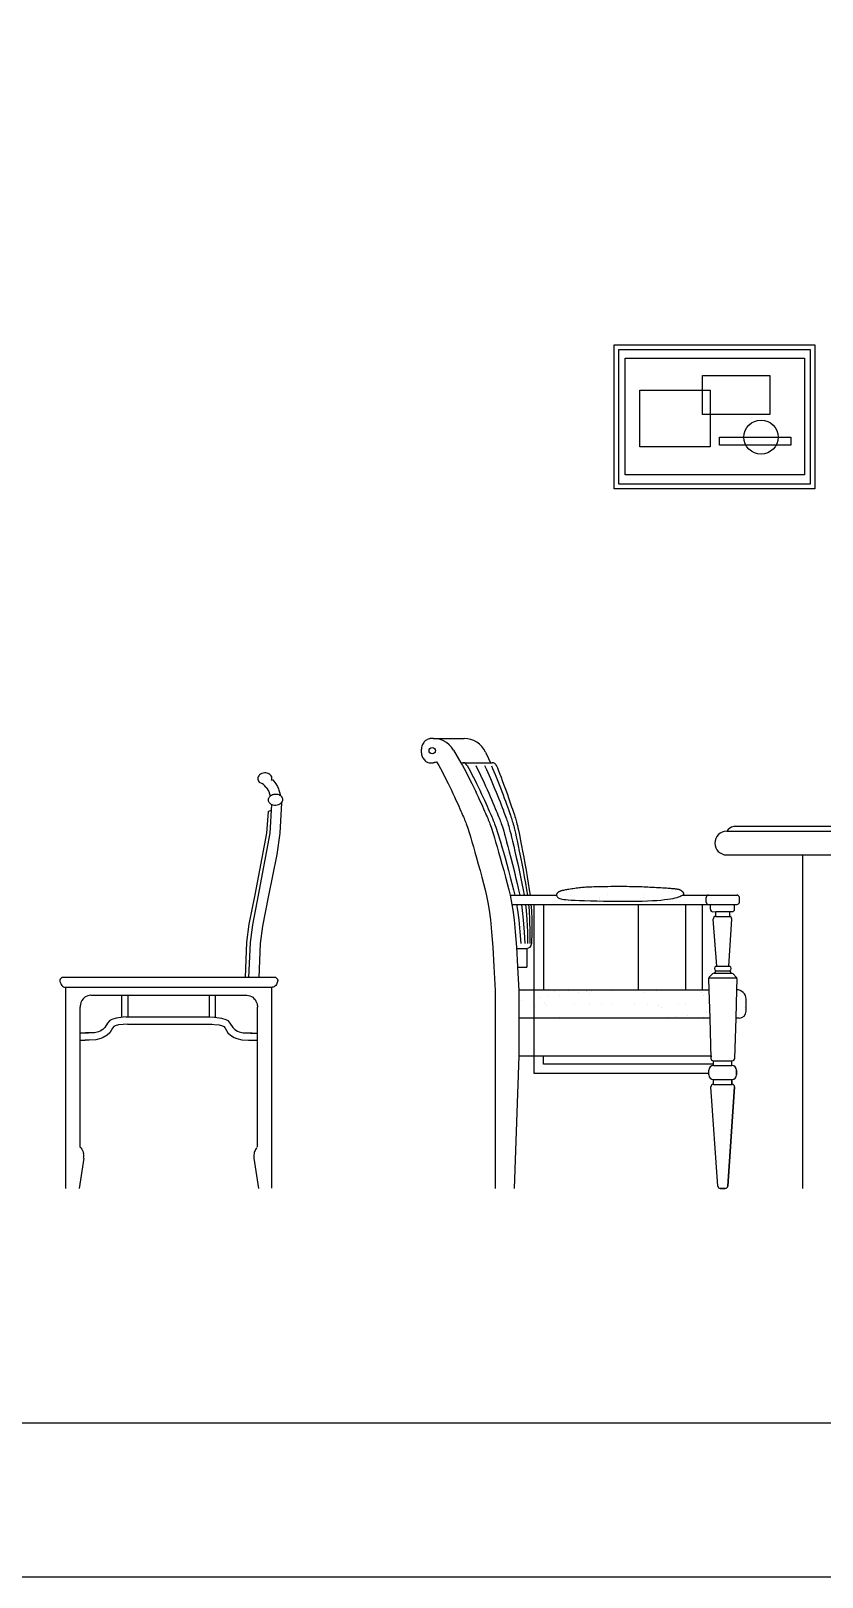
# Model space of a CAD drawing. Header units: inches. Extents: x 10 to 52.5, y 12.2 to 37.
# Drawn here: x 13.094 to 14.766, y 12.211 to 15.479 of the extents above; entities that cross this region are included whole.
import ezdxf

# ---------------------------------------------------------------- set-up
doc = ezdxf.new("R2010")
doc.units = ezdxf.units.IN
doc.header["$MEASUREMENT"] = 0
for name, color, linetype in [('02', 2, 'Continuous'), ('4', 4, 'Continuous'), ('kadrbm', 4, 'Continuous')]:
    doc.layers.add(name, color=color, linetype=linetype)

# ---------------------------------------------------------------- blocks, each defined once
blk = doc.blocks.new('kadrbm')
at = {"layer": 'kadrbm', "color": 4}
blk.add_lwpolyline([(0, 0), (0, 24.7972), (21, 24.7972), (21, 0), (0, 0)], close=True, dxfattribs=at)
blk.add_lwpolyline([(20.6631, 0.3257), (20.6631, 24.4603), (0.3369, 24.4603), (0.3369, 0.3257), (20.6631, 0.3257)], dxfattribs=at)

msp = doc.modelspace()

# ---------------------------------------------------------------- linework, layer by layer
at = {"layer": '02'}
for p, q in [((13.9438, 13.9832), (14.0092, 13.9832)), ((13.987, 13.9584), (14.0024, 13.932)), ((13.9512, 13.9341), (13.9524, 13.932)), ((13.9524, 13.932), (13.9559, 13.9258)), ((13.9559, 13.9258), (13.9593, 13.9196)), ((14.0024, 13.932), (14.0059, 13.9258)), ((14.0059, 13.9258), (14.0093, 13.9196)), ((14.0065, 13.932), (14.0682, 13.932)), ((14.0152, 13.927), (14.0159, 13.9258)), ((14.0159, 13.9258), (14.0193, 13.9196)), ((14.0339, 13.9257), (14.0393, 13.9151)), ((14.0526, 13.9257), (14.0563, 13.9179)), ((14.0546, 13.9542), (14.061, 13.9405)), ((14.061, 13.9405), (14.0648, 13.932)), ((14.067, 13.9252), (14.0694, 13.9197)), ((14.0772, 13.9265), (14.0795, 13.9209)), ((13.9593, 13.9196), (13.9627, 13.9134)), ((13.9627, 13.9134), (13.9659, 13.9071)), ((13.9659, 13.9071), (13.9691, 13.9008)), ((13.9691, 13.9008), (13.9724, 13.8943)), ((13.9724, 13.8943), (13.9756, 13.8877)), ((14.0093, 13.9196), (14.0127, 13.9134)), ((14.0127, 13.9134), (14.0159, 13.9071)), ((14.0159, 13.9071), (14.0191, 13.9008)), ((14.0191, 13.9008), (14.0224, 13.8943)), ((14.0193, 13.9196), (14.0227, 13.9134)), ((14.0224, 13.8943), (14.0256, 13.8877)), ((14.0227, 13.9134), (14.0259, 13.9071)), ((14.0241, 13.8915), (14.0241, 13.8915)), ((14.0259, 13.9071), (14.0291, 13.9008)), ((14.0263, 13.9071), (14.0263, 13.9071)), ((14.0291, 13.9008), (14.0324, 13.8943)), ((14.0324, 13.8943), (14.0356, 13.8877)), ((14.0393, 13.9151), (14.0424, 13.9088)), ((14.0424, 13.9088), (14.0455, 13.9024)), ((14.0455, 13.9024), (14.0485, 13.8958)), ((14.0485, 13.8958), (14.0517, 13.8891)), ((14.0563, 13.9179), (14.0592, 13.9115)), ((14.0592, 13.9115), (14.0621, 13.905)), ((14.0621, 13.905), (14.065, 13.8984)), ((14.065, 13.8984), (14.0679, 13.8916)), ((14.0679, 13.8916), (14.0708, 13.8845)), ((14.0694, 13.9197), (14.0722, 13.9133)), ((14.0714, 13.9084), (14.0714, 13.9084)), ((14.0722, 13.9133), (14.0749, 13.9067)), ((14.0749, 13.9067), (14.0776, 13.9)), ((14.0776, 13.9), (14.0804, 13.8931)), ((14.0795, 13.9209), (14.0822, 13.9144)), ((14.0804, 13.8931), (14.0832, 13.886)), ((14.0822, 13.9144), (14.0848, 13.9078)), ((14.0841, 13.9003), (14.0841, 13.9003)), ((14.0848, 13.9078), (14.0874, 13.9011)), ((14.0854, 13.89), (14.0854, 13.89)), ((14.0874, 13.9011), (14.09, 13.8941)), ((14.09, 13.8941), (14.0927, 13.8869)), ((13.9756, 13.8877), (13.9789, 13.8807)), ((13.9789, 13.8807), (13.9823, 13.8737)), ((13.9823, 13.8737), (13.9856, 13.8666)), ((13.9856, 13.8666), (13.9889, 13.8596)), ((13.9889, 13.8596), (13.992, 13.8528)), ((14.0256, 13.8877), (14.0289, 13.8807)), ((14.0289, 13.8807), (14.0323, 13.8737)), ((14.0323, 13.8737), (14.0356, 13.8666)), ((14.0356, 13.8877), (14.0389, 13.8807)), ((14.0356, 13.8666), (14.0389, 13.8596)), ((14.0362, 13.8711), (14.0362, 13.8711)), ((14.0389, 13.8807), (14.0423, 13.8737)), ((14.0389, 13.8596), (14.042, 13.8528)), ((14.0423, 13.8737), (14.0456, 13.8666)), ((14.0447, 13.8846), (14.0447, 13.8846)), ((14.0456, 13.8666), (14.0489, 13.8596)), ((14.0489, 13.8596), (14.052, 13.8528)), ((14.0502, 13.8676), (14.0502, 13.8676)), ((14.0517, 13.8891), (14.0548, 13.8821)), ((14.0548, 13.8821), (14.058, 13.875)), ((14.058, 13.875), (14.0612, 13.8678)), ((14.0612, 13.8678), (14.0642, 13.8607)), ((14.0642, 13.8607), (14.0672, 13.8538)), ((14.0687, 13.8804), (14.0687, 13.8804)), ((14.0708, 13.8845), (14.0738, 13.8773)), ((14.0738, 13.8773), (14.0768, 13.87)), ((14.0768, 13.87), (14.0796, 13.8628)), ((14.0796, 13.8628), (14.0824, 13.8559)), ((14.0832, 13.886), (14.086, 13.8787)), ((14.086, 13.8787), (14.0888, 13.8714)), ((14.0888, 13.8714), (14.0915, 13.8641)), ((14.0915, 13.8641), (14.0941, 13.8571)), ((14.0927, 13.8869), (14.0954, 13.8796)), ((14.0941, 13.8571), (14.0966, 13.8504)), ((14.0954, 13.8796), (14.098, 13.8722)), ((14.098, 13.8722), (14.1006, 13.8649)), ((14.1006, 13.8649), (14.1031, 13.8579)), ((14.1031, 13.8579), (14.1055, 13.8511)), ((13.992, 13.8528), (13.995, 13.8462)), ((13.995, 13.8462), (13.9978, 13.8401)), ((13.9978, 13.8401), (14.0003, 13.8346)), ((14.0003, 13.8346), (14.0025, 13.8296)), ((14.0025, 13.8296), (14.0045, 13.8252)), ((14.0045, 13.8252), (14.0062, 13.8213)), ((14.042, 13.8528), (14.045, 13.8462)), ((14.045, 13.8462), (14.0478, 13.8401)), ((14.0478, 13.8401), (14.0503, 13.8346)), ((14.0503, 13.8346), (14.0525, 13.8296)), ((14.052, 13.8528), (14.055, 13.8462)), ((14.0525, 13.8296), (14.0545, 13.8252)), ((14.0545, 13.8252), (14.0562, 13.8213)), ((14.055, 13.8462), (14.0578, 13.8401)), ((14.0578, 13.8401), (14.0603, 13.8346)), ((14.0603, 13.8346), (14.0625, 13.8296)), ((14.0625, 13.8296), (14.0645, 13.8252)), ((14.0645, 13.8252), (14.0662, 13.8213)), ((14.0672, 13.8538), (14.0701, 13.8472)), ((14.0701, 13.8472), (14.0727, 13.8411)), ((14.0727, 13.8411), (14.0751, 13.8354)), ((14.0751, 13.8354), (14.0772, 13.8304)), ((14.0772, 13.8304), (14.079, 13.826)), ((14.079, 13.826), (14.0807, 13.822)), ((14.0801, 13.8403), (14.0801, 13.8403)), ((14.0824, 13.8559), (14.0851, 13.8492)), ((14.0851, 13.8492), (14.0875, 13.843)), ((14.0856, 13.8352), (14.0856, 13.8352)), ((14.0875, 13.843), (14.0897, 13.8373)), ((14.0897, 13.8373), (14.0917, 13.8322)), ((14.0917, 13.8322), (14.0934, 13.8277)), ((14.0934, 13.8277), (14.0949, 13.8237)), ((14.0956, 13.8332), (14.0956, 13.8332)), ((14.0966, 13.8504), (14.0989, 13.8441)), ((14.0989, 13.8441), (14.101, 13.8383)), ((14.101, 13.8383), (14.1028, 13.8332)), ((14.1028, 13.8332), (14.1044, 13.8287)), ((14.1044, 13.8287), (14.1059, 13.8246)), ((14.1055, 13.8511), (14.1076, 13.8448)), ((14.1059, 13.8246), (14.1071, 13.821)), ((14.1076, 13.8448), (14.1096, 13.839)), ((14.1083, 13.8252), (14.1083, 13.8252)), ((14.1096, 13.839), (14.1114, 13.8339)), ((14.1114, 13.8339), (14.1129, 13.8293)), ((14.1129, 13.8293), (14.1143, 13.8252)), ((14.1143, 13.8252), (14.1155, 13.8215)), ((14.0062, 13.8213), (14.0077, 13.8177)), ((14.0077, 13.8177), (14.0091, 13.8145)), ((14.0091, 13.8145), (14.0103, 13.8114)), ((14.0103, 13.8114), (14.0115, 13.8085)), ((14.0115, 13.8085), (14.0127, 13.8056)), ((14.0127, 13.8056), (14.0138, 13.8026)), ((14.0138, 13.8026), (14.015, 13.7994)), ((14.015, 13.7994), (14.0162, 13.7958)), ((14.0162, 13.7958), (14.0177, 13.7915)), ((14.0177, 13.7915), (14.0193, 13.7864)), ((14.0562, 13.8213), (14.0577, 13.8177)), ((14.0577, 13.8177), (14.0591, 13.8145)), ((14.0591, 13.8145), (14.0603, 13.8114)), ((14.0603, 13.8114), (14.0615, 13.8085)), ((14.0615, 13.8085), (14.0627, 13.8056)), ((14.0627, 13.8056), (14.0638, 13.8026)), ((14.0638, 13.8026), (14.065, 13.7994)), ((14.065, 13.7994), (14.0662, 13.7958)), ((14.0662, 13.8213), (14.0677, 13.8177)), ((14.0662, 13.7958), (14.0677, 13.7915)), ((14.0677, 13.8177), (14.0691, 13.8145)), ((14.0677, 13.7915), (14.0693, 13.7864)), ((14.0691, 13.8145), (14.0703, 13.8114)), ((14.0703, 13.8114), (14.0715, 13.8085)), ((14.0706, 13.8226), (14.0706, 13.8226)), ((14.0715, 13.8085), (14.0727, 13.8056)), ((14.0723, 13.8106), (14.0723, 13.8106)), ((14.0727, 13.8056), (14.0738, 13.8026)), ((14.0738, 13.8026), (14.075, 13.7994)), ((14.075, 13.7994), (14.0762, 13.7958)), ((14.0762, 13.7958), (14.0777, 13.7915)), ((14.0777, 13.7915), (14.0793, 13.7864)), ((14.0807, 13.822), (14.0821, 13.8184)), ((14.0821, 13.8184), (14.0834, 13.8152)), ((14.0834, 13.8152), (14.0846, 13.8121)), ((14.0846, 13.8121), (14.0857, 13.8091)), ((14.0857, 13.8091), (14.0868, 13.8062)), ((14.0868, 13.8062), (14.0878, 13.8032)), ((14.0878, 13.8032), (14.089, 13.8)), ((14.089, 13.8), (14.0901, 13.7963)), ((14.0901, 13.7963), (14.0915, 13.792)), ((14.0915, 13.792), (14.093, 13.7869)), ((14.0949, 13.8237), (14.0962, 13.8201)), ((14.0962, 13.8201), (14.0975, 13.8167)), ((14.0975, 13.8167), (14.0985, 13.8136)), ((14.0985, 13.8136), (14.0996, 13.8106)), ((14.0996, 13.8106), (14.1006, 13.8077)), ((14.1006, 13.8077), (14.1015, 13.8047)), ((14.1015, 13.8047), (14.1025, 13.8014)), ((14.1025, 13.8014), (14.1036, 13.7977)), ((14.1036, 13.7977), (14.1048, 13.7933)), ((14.1048, 13.7933), (14.1062, 13.7882)), ((14.1071, 13.821), (14.1082, 13.8176)), ((14.1082, 13.8176), (14.1093, 13.8145)), ((14.1093, 13.8145), (14.1102, 13.8115)), ((14.1102, 13.8115), (14.1111, 13.8085)), ((14.1111, 13.8085), (14.112, 13.8055)), ((14.1111, 13.7944), (14.1111, 13.7944)), ((14.1117, 13.8113), (14.1117, 13.8113)), ((14.112, 13.8055), (14.113, 13.8022)), ((14.113, 13.8022), (14.114, 13.7984)), ((14.1131, 13.816), (14.1131, 13.816)), ((14.114, 13.7984), (14.1151, 13.7941)), ((14.1151, 13.7941), (14.1163, 13.7889)), ((14.1155, 13.8215), (14.1165, 13.8182)), ((14.1165, 13.8182), (14.1175, 13.815)), ((14.1175, 13.815), (14.1184, 13.812)), ((14.1184, 13.812), (14.1193, 13.809)), ((14.1193, 13.809), (14.1201, 13.8059)), ((14.1201, 13.8059), (14.121, 13.8026)), ((14.121, 13.8026), (14.1219, 13.7989)), ((14.1219, 13.7989), (14.123, 13.7945)), ((14.123, 13.7945), (14.1241, 13.7893)), ((15.4765, 13.797), (14.5789, 13.797)), ((14.0193, 13.7864), (14.0212, 13.7804)), ((14.0212, 13.7804), (14.0234, 13.7731)), ((14.0234, 13.7731), (14.0259, 13.7645)), ((14.0259, 13.7645), (14.0289, 13.7544)), ((14.0693, 13.7864), (14.0712, 13.7804)), ((14.0712, 13.7804), (14.0734, 13.7731)), ((14.0734, 13.7731), (14.0759, 13.7645)), ((14.0759, 13.7645), (14.0789, 13.7544)), ((14.0793, 13.7864), (14.0812, 13.7804)), ((14.0812, 13.7804), (14.0834, 13.7731)), ((14.0834, 13.7731), (14.0859, 13.7645)), ((14.0859, 13.7645), (14.0889, 13.7544)), ((14.093, 13.7869), (14.0947, 13.7808)), ((14.0947, 13.7808), (14.0968, 13.7735)), ((14.0968, 13.7735), (14.0991, 13.7648)), ((14.0991, 13.7648), (14.1018, 13.7546)), ((14.1062, 13.7882), (14.1077, 13.782)), ((14.1077, 13.782), (14.1096, 13.7747)), ((14.1096, 13.7747), (14.1117, 13.7659)), ((14.1117, 13.7659), (14.1141, 13.7557)), ((14.1163, 13.7889), (14.1177, 13.7827)), ((14.1177, 13.7827), (14.1194, 13.7753)), ((14.1194, 13.7753), (14.1213, 13.7665)), ((14.1213, 13.7665), (14.1235, 13.7562)), ((14.1241, 13.7893), (14.1254, 13.7831)), ((14.1254, 13.7831), (14.1269, 13.7756)), ((14.1269, 13.7756), (14.1287, 13.7668)), ((14.1287, 13.7668), (14.1307, 13.7565)), ((14.5641, 13.787), (15.4913, 13.787)), ((14.0289, 13.7544), (14.0322, 13.7431)), ((14.0322, 13.7431), (14.0357, 13.7307)), ((14.0357, 13.7307), (14.0393, 13.7176)), ((14.0789, 13.7544), (14.0822, 13.7431)), ((14.0822, 13.7431), (14.0857, 13.7307)), ((14.0857, 13.7307), (14.0893, 13.7176)), ((14.0889, 13.7544), (14.0922, 13.7431)), ((14.0922, 13.7431), (14.0957, 13.7307)), ((14.0957, 13.7307), (14.0993, 13.7176)), ((14.1, 13.7366), (14.1, 13.7366)), ((14.1018, 13.7546), (14.1048, 13.7432)), ((14.1048, 13.7432), (14.1081, 13.7308)), ((14.1081, 13.7308), (14.1114, 13.7176)), ((14.113, 13.7366), (14.113, 13.7366)), ((14.1141, 13.7557), (14.1167, 13.7442)), ((14.1167, 13.7442), (14.1196, 13.7316)), ((14.1196, 13.7316), (14.1225, 13.7184)), ((14.1199, 13.7581), (14.1199, 13.7581)), ((14.1235, 13.7562), (14.1259, 13.7447)), ((14.1259, 13.7447), (14.1284, 13.7321)), ((14.1284, 13.7321), (14.1311, 13.7187)), ((14.1307, 13.7565), (14.1329, 13.7449)), ((14.1329, 13.7449), (14.1352, 13.7323)), ((14.1352, 13.7323), (14.1377, 13.7189)), ((14.5641, 13.737), (15.4913, 13.737)), ((14.7244, 13.737), (14.7244, 13.032)), ((14.0393, 13.7176), (14.0431, 13.704)), ((14.0431, 13.704), (14.0467, 13.6903)), ((14.0893, 13.7176), (14.0931, 13.704)), ((14.0931, 13.704), (14.0967, 13.6903)), ((14.0993, 13.7176), (14.1031, 13.704)), ((14.1031, 13.704), (14.1067, 13.6903)), ((14.1114, 13.7176), (14.1148, 13.7039)), ((14.1129, 13.7012), (14.1129, 13.7012)), ((14.1148, 13.7039), (14.1182, 13.6901)), ((14.1184, 13.6962), (14.1184, 13.6962)), ((14.1225, 13.7184), (14.1255, 13.7046)), ((14.1255, 13.7046), (14.1285, 13.6907)), ((14.1311, 13.7187), (14.1338, 13.7049)), ((14.1338, 13.7049), (14.1364, 13.6909)), ((14.1377, 13.7189), (14.1401, 13.705)), ((14.1401, 13.705), (14.1425, 13.691)), ((14.0467, 13.6903), (14.0503, 13.6766)), ((14.0503, 13.6766), (14.0537, 13.6633)), ((14.0537, 13.6633), (14.0567, 13.6503)), ((14.0967, 13.6903), (14.1003, 13.6766)), ((14.1003, 13.6766), (14.1037, 13.6633)), ((14.1037, 13.6633), (14.1063, 13.6521)), ((14.1067, 13.6903), (14.1103, 13.6766)), ((14.1103, 13.6766), (14.1137, 13.6633)), ((14.1137, 13.6633), (14.1163, 13.6521)), ((14.1149, 13.6788), (14.1149, 13.6788)), ((14.1182, 13.6901), (14.1214, 13.6763)), ((14.1214, 13.6763), (14.1245, 13.6629)), ((14.1245, 13.6629), (14.1269, 13.6517)), ((14.1277, 13.6625), (14.1277, 13.6625)), ((14.1285, 13.6907), (14.1313, 13.6768)), ((14.1313, 13.6768), (14.134, 13.6634)), ((14.134, 13.6634), (14.136, 13.6521)), ((14.1364, 13.6909), (14.1389, 13.677)), ((14.1389, 13.677), (14.1413, 13.6635)), ((14.1413, 13.6635), (14.1431, 13.6521)), ((14.1425, 13.691), (14.1448, 13.677)), ((14.1445, 13.6723), (14.1445, 13.6723)), ((14.1448, 13.677), (14.1469, 13.6635)), ((14.1469, 13.6635), (14.1485, 13.6521)), ((14.2142, 13.6608), (14.2132, 13.6605)), ((14.2153, 13.6611), (14.2142, 13.6608)), ((14.2165, 13.6615), (14.2153, 13.6611)), ((14.2179, 13.6618), (14.2165, 13.6615)), ((14.2194, 13.6621), (14.2179, 13.6618)), ((14.2212, 13.6625), (14.2194, 13.6621)), ((14.2232, 13.6629), (14.2212, 13.6625)), ((14.2254, 13.6633), (14.2232, 13.6629)), ((14.2279, 13.6638), (14.2254, 13.6633)), ((14.2307, 13.6642), (14.2279, 13.6638)), ((14.2336, 13.6647), (14.2307, 13.6642)), ((14.2367, 13.6651), (14.2336, 13.6647)), ((14.2398, 13.6656), (14.2367, 13.6651)), ((14.243, 13.666), (14.2398, 13.6656)), ((14.2462, 13.6665), (14.243, 13.666)), ((14.2493, 13.6669), (14.2462, 13.6665)), ((14.2523, 13.6672), (14.2493, 13.6669)), ((14.2552, 13.6675), (14.2523, 13.6672)), ((14.2581, 13.6678), (14.2552, 13.6675)), ((14.261, 13.6681), (14.2581, 13.6678)), ((14.2638, 13.6683), (14.261, 13.6681)), ((14.2667, 13.6685), (14.2638, 13.6683)), ((14.2697, 13.6687), (14.2667, 13.6685)), ((14.2728, 13.6689), (14.2697, 13.6687)), ((14.2701, 13.6662), (14.2701, 13.6662)), ((14.276, 13.6691), (14.2728, 13.6689)), ((14.2794, 13.6692), (14.276, 13.6691)), ((14.2831, 13.6694), (14.2794, 13.6692)), ((14.287, 13.6695), (14.2831, 13.6694)), ((14.2913, 13.6696), (14.287, 13.6695)), ((14.296, 13.6697), (14.2913, 13.6696)), ((14.3011, 13.6698), (14.296, 13.6697)), ((14.3068, 13.6699), (14.3011, 13.6698)), ((14.313, 13.6699), (14.3068, 13.6699)), ((14.3196, 13.67), (14.313, 13.6699)), ((14.3264, 13.67), (14.3196, 13.67)), ((14.3333, 13.67), (14.3264, 13.67)), ((14.3402, 13.67), (14.3333, 13.67)), ((14.3467, 13.67), (14.3402, 13.67)), ((14.3529, 13.67), (14.3467, 13.67)), ((14.3585, 13.6699), (14.3529, 13.67)), ((14.3634, 13.6699), (14.3585, 13.6699)), ((14.3676, 13.6698), (14.3634, 13.6699)), ((14.3715, 13.6698), (14.3676, 13.6698)), ((14.375, 13.6697), (14.3715, 13.6698)), ((14.3783, 13.6696), (14.375, 13.6697)), ((14.3816, 13.6694), (14.3783, 13.6696)), ((14.3851, 13.6693), (14.3816, 13.6694)), ((14.3888, 13.6691), (14.3851, 13.6693)), ((14.3864, 13.6686), (14.3864, 13.6686)), ((14.3928, 13.6689), (14.3888, 13.6691)), ((14.3972, 13.6687), (14.3928, 13.6689)), ((14.4018, 13.6684), (14.3972, 13.6687)), ((14.4066, 13.6682), (14.4018, 13.6684)), ((14.4114, 13.6679), (14.4066, 13.6682)), ((14.4161, 13.6677), (14.4114, 13.6679)), ((14.4208, 13.6674), (14.4161, 13.6677)), ((14.4252, 13.6671), (14.4208, 13.6674)), ((14.4294, 13.6669), (14.4252, 13.6671)), ((14.4332, 13.6666), (14.4294, 13.6669)), ((14.4368, 13.6664), (14.4332, 13.6666)), ((14.4401, 13.6662), (14.4368, 13.6664)), ((14.4431, 13.6659), (14.4401, 13.6662)), ((14.4459, 13.6657), (14.4431, 13.6659)), ((14.4484, 13.6655), (14.4459, 13.6657)), ((14.4507, 13.6653), (14.4484, 13.6655)), ((14.4527, 13.6651), (14.4507, 13.6653)), ((14.4544, 13.665), (14.4527, 13.6651)), ((14.456, 13.6648), (14.4544, 13.665)), ((14.4574, 13.6646), (14.456, 13.6648)), ((14.4586, 13.6645), (14.4574, 13.6646)), ((14.4597, 13.6643), (14.4586, 13.6645)), ((14.4606, 13.6642), (14.4597, 13.6643)), ((14.4614, 13.6641), (14.4606, 13.6642)), ((14.4621, 13.6639), (14.4614, 13.6641)), ((14.4628, 13.6638), (14.4621, 13.6639)), ((14.4634, 13.6636), (14.4628, 13.6638)), ((14.4639, 13.6635), (14.4634, 13.6636)), ((14.4644, 13.6633), (14.4639, 13.6635)), ((14.4649, 13.6631), (14.4644, 13.6633)), ((14.4653, 13.6629), (14.4649, 13.6631)), ((14.4658, 13.6627), (14.4653, 13.6629)), ((14.4663, 13.6624), (14.4658, 13.6627)), ((14.4669, 13.6621), (14.4663, 13.6624)), ((14.4674, 13.6618), (14.4669, 13.6621)), ((14.468, 13.6615), (14.4674, 13.6618)), ((14.4686, 13.6611), (14.468, 13.6615)), ((14.4691, 13.6607), (14.4686, 13.6611)), ((14.4697, 13.6602), (14.4691, 13.6607)), ((14.0567, 13.6503), (14.0596, 13.6364)), ((14.0596, 13.6364), (14.0623, 13.6202)), ((14.1063, 13.6521), (14.1103, 13.6321)), ((14.1063, 13.6521), (14.2041, 13.6521)), ((14.1103, 13.6321), (14.5297, 13.6321)), ((14.1103, 13.6321), (14.1123, 13.6202)), ((14.1203, 13.6321), (14.1223, 13.6202)), ((14.1303, 13.6319), (14.1321, 13.6196)), ((14.1389, 13.6322), (14.1403, 13.6199)), ((14.1455, 13.6322), (14.1466, 13.6198)), ((14.1506, 13.6321), (14.1514, 13.6197)), ((14.1572, 13.2747), (14.1572, 13.6321)), ((14.178, 13.452), (14.178, 13.6321)), ((14.2045, 13.6534), (14.2044, 13.6531)), ((14.2044, 13.6531), (14.2044, 13.6527)), ((14.2044, 13.6527), (14.2045, 13.6522)), ((14.2046, 13.6538), (14.2045, 13.6534)), ((14.2045, 13.6522), (14.2046, 13.6517)), ((14.2047, 13.6541), (14.2046, 13.6538)), ((14.2046, 13.6517), (14.2047, 13.6511)), ((14.2049, 13.6545), (14.2047, 13.6541)), ((14.2047, 13.6511), (14.2049, 13.6504)), ((14.2051, 13.6549), (14.2049, 13.6545)), ((14.2049, 13.6504), (14.2053, 13.6497)), ((14.2054, 13.6553), (14.2051, 13.6549)), ((14.2053, 13.6497), (14.2057, 13.6489)), ((14.2057, 13.6557), (14.2054, 13.6553)), ((14.2061, 13.6561), (14.2057, 13.6557)), ((14.2057, 13.6489), (14.2064, 13.648)), ((14.2064, 13.6566), (14.2061, 13.6561)), ((14.2068, 13.657), (14.2064, 13.6566)), ((14.2064, 13.648), (14.2072, 13.6472)), ((14.2073, 13.6574), (14.2068, 13.657)), ((14.2072, 13.6472), (14.2083, 13.6464)), ((14.2077, 13.6578), (14.2073, 13.6574)), ((14.2083, 13.6582), (14.2077, 13.6578)), ((14.2088, 13.6586), (14.2083, 13.6582)), ((14.2083, 13.6464), (14.2097, 13.6456)), ((14.2094, 13.6589), (14.2088, 13.6586)), ((14.21, 13.6592), (14.2094, 13.6589)), ((14.2097, 13.6456), (14.2115, 13.6448)), ((14.2107, 13.6596), (14.21, 13.6592)), ((14.2115, 13.6599), (14.2107, 13.6596)), ((14.2123, 13.6602), (14.2115, 13.6599)), ((14.2115, 13.6448), (14.2136, 13.6442)), ((14.2132, 13.6605), (14.2123, 13.6602)), ((14.2136, 13.6442), (14.2163, 13.6436)), ((14.2163, 13.6436), (14.2197, 13.6431)), ((14.2197, 13.6431), (14.224, 13.6426)), ((14.224, 13.6426), (14.2293, 13.6421)), ((14.2293, 13.6421), (14.2357, 13.6417)), ((14.234, 13.6517), (14.234, 13.6517)), ((14.2357, 13.6417), (14.2436, 13.6413)), ((14.2436, 13.6413), (14.253, 13.6409)), ((14.253, 13.6409), (14.2639, 13.6406)), ((14.2639, 13.6406), (14.2763, 13.6402)), ((14.2763, 13.6402), (14.2896, 13.6399)), ((14.2896, 13.6399), (14.3037, 13.6396)), ((14.2957, 13.6461), (14.2957, 13.6461)), ((14.2962, 13.6422), (14.2962, 13.6422)), ((14.3037, 13.6396), (14.3182, 13.6394)), ((14.3125, 13.6527), (14.3125, 13.6527)), ((14.3182, 13.6394), (14.3328, 13.6392)), ((14.3328, 13.6392), (14.3471, 13.6391)), ((14.3471, 13.6391), (14.3608, 13.6392)), ((14.3608, 13.6392), (14.3737, 13.6393)), ((14.3737, 13.6393), (14.3857, 13.6396)), ((14.378, 13.452), (14.378, 13.6321)), ((14.3857, 13.6396), (14.3968, 13.64)), ((14.3891, 13.6462), (14.3891, 13.6462)), ((14.3893, 13.6523), (14.3893, 13.6523)), ((14.3968, 13.64), (14.407, 13.6404)), ((14.407, 13.6404), (14.4164, 13.641)), ((14.4162, 13.6412), (14.4162, 13.6412)), ((14.4164, 13.641), (14.4249, 13.6417)), ((14.4249, 13.6417), (14.4326, 13.6425)), ((14.4326, 13.6425), (14.4394, 13.6433)), ((14.4394, 13.6433), (14.4455, 13.6442)), ((14.4455, 13.6442), (14.4507, 13.6452)), ((14.4507, 13.6452), (14.4552, 13.6462)), ((14.4552, 13.6462), (14.4591, 13.6473)), ((14.4591, 13.6473), (14.4624, 13.6483)), ((14.4624, 13.6483), (14.4651, 13.6493)), ((14.4651, 13.6493), (14.4674, 13.6502)), ((14.4674, 13.6502), (14.4692, 13.6511)), ((14.4692, 13.6511), (14.4707, 13.6518)), ((14.4703, 13.6598), (14.4697, 13.6602)), ((14.4708, 13.6593), (14.4703, 13.6598)), ((14.4703, 13.6552), (14.4703, 13.6552)), ((14.4707, 13.6518), (14.4718, 13.6525)), ((14.4714, 13.6588), (14.4708, 13.6593)), ((14.4712, 13.6521), (14.586, 13.6522)), ((14.4719, 13.6583), (14.4714, 13.6588)), ((14.4718, 13.6525), (14.4727, 13.6531)), ((14.4723, 13.6577), (14.4719, 13.6583)), ((14.4727, 13.6572), (14.4723, 13.6577)), ((14.4731, 13.6567), (14.4727, 13.6572)), ((14.4727, 13.6531), (14.4732, 13.6537)), ((14.4734, 13.6562), (14.4731, 13.6567)), ((14.4732, 13.6537), (14.4736, 13.6542)), ((14.4736, 13.6557), (14.4734, 13.6562)), ((14.4737, 13.6552), (14.4736, 13.6557)), ((14.4736, 13.6542), (14.4737, 13.6547)), ((14.4737, 13.6547), (14.4737, 13.6552)), ((14.478, 13.452), (14.478, 13.6321)), ((14.513, 13.452), (14.513, 13.6321)), ((14.5208, 13.6372), (14.5208, 13.6472)), ((14.5297, 13.6321), (14.5808, 13.6322)), ((14.5297, 13.622), (14.5297, 13.6321)), ((14.5808, 13.6222), (14.5808, 13.6322)), ((14.5808, 13.6322), (14.5858, 13.6322)), ((14.5908, 13.6372), (14.5908, 13.6472)), ((14.0623, 13.6202), (14.0648, 13.6)), ((14.0648, 13.6), (14.0673, 13.5745)), ((14.1123, 13.6202), (14.1148, 13.6)), ((14.1148, 13.6), (14.1173, 13.5745)), ((14.1168, 13.621), (14.1168, 13.621)), ((14.1223, 13.6202), (14.1248, 13.6)), ((14.1248, 13.6), (14.1273, 13.5745)), ((14.1321, 13.6196), (14.1341, 13.5995)), ((14.1341, 13.5995), (14.136, 13.5739)), ((14.1403, 13.6199), (14.1418, 13.5996)), ((14.1418, 13.5996), (14.1429, 13.5741)), ((14.1466, 13.6198), (14.1476, 13.5996)), ((14.1476, 13.5996), (14.1482, 13.574)), ((14.1514, 13.6197), (14.1521, 13.5995)), ((14.1521, 13.5995), (14.1522, 13.5739)), ((14.5347, 13.617), (14.5408, 13.6171)), ((14.5433, 13.502), (14.5358, 13.6014)), ((14.5408, 13.607), (14.5408, 13.6171)), ((14.5408, 13.6171), (14.5708, 13.6171)), ((14.5408, 13.607), (14.5708, 13.607)), ((14.5683, 13.502), (14.5747, 13.6015)), ((14.5708, 13.607), (14.5708, 13.6172)), ((14.5708, 13.6171), (14.5758, 13.6172)), ((14.5708, 13.607), (14.5708, 13.6171)), ((14.0673, 13.5745), (14.0697, 13.5422)), ((14.1158, 13.5896), (14.1158, 13.5896)), ((14.1173, 13.5745), (14.1197, 13.5422)), ((14.1187, 13.5632), (14.1187, 13.5632)), ((14.1273, 13.5745), (14.1292, 13.5495)), ((14.1309, 13.5853), (14.1309, 13.5853)), ((14.1331, 13.5706), (14.1331, 13.5706)), ((14.136, 13.5739), (14.1373, 13.5495)), ((14.1429, 13.5741), (14.1435, 13.5495)), ((14.1482, 13.574), (14.1482, 13.5495)), ((14.1522, 13.5739), (14.1518, 13.5493)), ((14.0697, 13.5422), (14.0723, 13.5014)), ((14.1197, 13.5422), (14.1223, 13.5014)), ((14.1208, 13.5395), (14.1418, 13.5395)), ((14.1416, 13.5395), (14.1416, 13.4995)), ((14.1457, 13.5622), (14.1457, 13.5622)), ((14.1512, 13.5572), (14.1512, 13.5572)), ((14.0723, 13.5014), (14.0749, 13.4507)), ((14.1223, 13.5014), (14.1224, 13.4995)), ((14.1224, 13.4995), (14.1416, 13.4995)), ((14.1224, 13.4995), (14.1249, 13.4507)), ((14.5408, 13.502), (14.5708, 13.502)), ((14.5259, 13.4749), (14.5265, 13.452)), ((14.5263, 13.477), (14.5853, 13.477)), ((14.5273, 13.4786), (14.534, 13.4855)), ((14.5376, 13.487), (14.574, 13.487)), ((14.5408, 13.492), (14.5383, 13.487)), ((14.5408, 13.492), (14.5708, 13.492)), ((14.5708, 13.492), (14.5733, 13.487)), ((14.5708, 13.492), (14.5733, 13.487)), ((14.5776, 13.4855), (14.5843, 13.4786)), ((14.5843, 13.4786), (14.5776, 13.4855)), ((14.5857, 13.4749), (14.5851, 13.452)), ((14.5857, 13.4749), (14.5851, 13.452)), ((14.0749, 13.4506), (14.0749, 13.032)), ((14.1248, 13.452), (14.1249, 13.312)), ((14.1248, 13.452), (14.5265, 13.452)), ((14.136, 13.4494), (14.136, 13.4494)), ((14.1486, 13.4506), (14.1486, 13.4506)), ((14.1706, 13.4352), (14.1706, 13.4352)), ((14.1863, 13.4372), (14.1863, 13.4372)), ((14.201, 13.4486), (14.201, 13.4486)), ((14.2106, 13.4404), (14.2106, 13.4404)), ((14.2294, 13.4496), (14.2294, 13.4496)), ((14.2514, 13.4458), (14.2514, 13.4458)), ((14.267, 13.4479), (14.267, 13.4479)), ((14.2686, 13.4495), (14.2686, 13.4495)), ((14.2742, 13.4445), (14.2742, 13.4445)), ((14.2777, 13.4482), (14.2777, 13.4482)), ((14.2914, 13.4511), (14.2914, 13.4511)), ((14.3229, 13.4497), (14.3229, 13.4497)), ((14.3588, 13.4512), (14.3588, 13.4512)), ((14.3905, 13.4469), (14.3905, 13.4469)), ((14.4163, 13.4499), (14.4163, 13.4499)), ((14.5097, 13.4501), (14.5097, 13.4501)), ((14.5105, 13.4458), (14.5105, 13.4458)), ((14.514, 13.4518), (14.514, 13.4518)), ((14.516, 13.4408), (14.516, 13.4408)), ((14.5265, 13.452), (14.5282, 13.392)), ((14.5851, 13.452), (14.5834, 13.392)), ((14.6051, 13.407), (14.6051, 13.432)), ((14.1299, 13.4298), (14.1299, 13.4298)), ((14.1605, 13.4176), (14.1605, 13.4176)), ((14.1785, 13.4232), (14.1785, 13.4232)), ((14.184, 13.4181), (14.184, 13.4181)), ((14.2415, 13.4205), (14.2415, 13.4205)), ((14.275, 13.4205), (14.275, 13.4205)), ((14.3003, 13.4205), (14.3003, 13.4205)), ((14.3201, 13.4215), (14.3201, 13.4215)), ((14.3684, 13.4207), (14.3684, 13.4207)), ((14.3968, 13.4211), (14.3968, 13.4211)), ((14.4203, 13.4195), (14.4203, 13.4195)), ((14.4258, 13.4144), (14.4258, 13.4144)), ((14.4618, 13.4209), (14.4618, 13.4209)), ((14.4778, 13.424), (14.4778, 13.424)), ((14.5213, 13.4037), (14.5213, 13.4037)), ((14.6021, 13.4143), (14.6021, 13.4143)), ((14.5282, 13.392), (14.1249, 13.392)), ((14.2101, 13.3942), (14.2101, 13.3942)), ((14.3301, 13.3932), (14.3301, 13.3932)), ((14.3606, 13.3933), (14.3606, 13.3933)), ((14.4392, 13.3943), (14.4392, 13.3943)), ((14.4406, 13.393), (14.4406, 13.393)), ((14.4562, 13.3951), (14.4562, 13.3951)), ((14.4806, 13.3983), (14.4806, 13.3983)), ((14.5159, 13.394), (14.5159, 13.394)), ((14.5282, 13.392), (14.5307, 13.3069)), ((14.5834, 13.392), (14.5809, 13.3069)), ((14.5901, 13.392), (14.5834, 13.392)), ((14.1249, 13.312), (14.1149, 13.032)), ((14.1249, 13.312), (14.5305, 13.312)), ((14.1772, 13.2947), (14.1772, 13.312)), ((14.5162, 13.312), (14.5311, 13.312)), ((14.5311, 13.312), (14.5307, 13.3069)), ((14.5357, 13.302), (14.576, 13.302)), ((14.5365, 13.292), (14.5365, 13.302)), ((14.5751, 13.292), (14.5751, 13.302)), ((14.5751, 13.292), (14.5751, 13.302)), ((14.5809, 13.312), (14.5809, 13.3069)), ((14.5265, 13.2747), (14.1572, 13.2747)), ((14.5365, 13.2947), (14.1772, 13.2947)), ((14.5265, 13.272), (14.5265, 13.282)), ((14.5365, 13.292), (14.5751, 13.292)), ((14.5851, 13.282), (14.5851, 13.272)), ((14.5851, 13.272), (14.5851, 13.282)), ((14.5454, 13.0366), (14.5309, 13.2467)), ((14.5359, 13.252), (14.5757, 13.252)), ((14.5365, 13.252), (14.5365, 13.262)), ((14.5365, 13.262), (14.5751, 13.262)), ((14.5807, 13.2467), (14.5662, 13.0366)), ((14.5662, 13.0366), (14.5807, 13.2467)), ((14.5751, 13.262), (14.5751, 13.252)), ((14.5751, 13.252), (14.5751, 13.262)), ((14.5504, 13.032), (14.5612, 13.032)), ((14.5612, 13.032), (14.5504, 13.032))]:
    msp.add_line(p, q, dxfattribs=at)
for points in [[(14.326, 14.815), (14.7504, 14.815), (14.7504, 14.5109), (14.326, 14.5109)], [(14.5129, 14.7507), (14.655, 14.7507), (14.655, 14.6682), (14.5129, 14.6682)], [(14.3806, 14.7194), (14.5289, 14.7194), (14.5289, 14.5995), (14.3806, 14.5995)], [(14.5488, 14.6201), (14.6994, 14.6201), (14.6994, 14.6033), (14.5488, 14.6033)]]:
    msp.add_lwpolyline(points, close=True, dxfattribs=at)
for centre, radius in [((14.6367, 14.6201), 0.0361), ((13.9419, 13.9575), 0.00669)]:
    msp.add_circle(centre, radius, dxfattribs=at)
for centre, radius, start, end in [((13.9496, 13.957), 0.031, 171.6968, 180), ((13.9534, 13.957), 0.0348, 180, 196.811), ((13.9656, 13.9547), 0.0472, 164.9732, 171.6968), ((13.94, 13.9616), 0.0207, 153.8199, 164.9732), ((13.9467, 13.9583), 0.0281, 144.2461, 153.8199), ((13.9391, 13.9637), 0.0188, 120.8772, 144.2461), ((13.941, 13.9605), 0.0225, 99.5662, 120.8772), ((13.9438, 13.9332), 0.05, 30.2366, 97.5084), ((14.0092, 13.9332), 0.05, 24.9101, 90.001), ((13.9454, 13.9548), 0.0265, 196.7101, 215.7186), ((13.9402, 13.9511), 0.0201, 215.7539, 240.6423), ((13.9377, 13.9475), 0.0157, 240.6228, 262.8524), ((13.9394, 13.9607), 0.0291, 262.8524, 279.1327), ((13.9384, 13.9671), 0.0355, 279.1327, 284.9558), ((13.9404, 13.9596), 0.0277, 284.9558, 291.5531), ((13.9471, 13.9425), 0.00939, 291.5531, 295.6714), ((14.0065, 13.922), 0.01, 29.5551, 112.0787), ((14.0682, 13.922), 0.01, 19.4292, 90.001), ((14.5821, 13.7764), 0.0209, 98.7921, 149.3052), ((14.5641, 13.762), 0.025, 90, 270), ((14.5258, 13.6472), 0.005, 90, 180), ((14.5258, 13.6372), 0.005, 180, 270), ((14.5858, 13.6472), 0.005, 0.002, 90.002), ((14.5858, 13.6372), 0.005, 270, 0), ((14.5347, 13.622), 0.005, 180, 270), ((14.5408, 13.602), 0.005, 90, 187.8477), ((14.5697, 13.6022), 0.005, 352.1523, 90), ((14.5758, 13.6222), 0.005, 270, 0), ((14.1418, 13.5495), 0.01, 270.001, 359.0441), ((14.5446, 13.497), 0.00625, 126.8699, 233.1301), ((14.5671, 13.497), 0.00625, 306.8719, 53.1321), ((14.5309, 13.4751), 0.005, 135.8169, 181.6338), ((14.5376, 13.482), 0.005, 90, 135.8169), ((14.574, 13.482), 0.005, 44.1831, 90), ((14.5807, 13.4751), 0.005, 358.3662, 44.1831), ((14.5851, 13.432), 0.02, 0, 90), ((14.5901, 13.407), 0.015, 270, 0), ((14.5357, 13.307), 0.005, 181.7357, 270), ((14.576, 13.307), 0.005, 270, 358.2643), ((14.5365, 13.282), 0.01, 90, 180), ((14.5365, 13.272), 0.01, 180, 270), ((14.5751, 13.282), 0.01, 0.002, 90.002), ((14.5751, 13.272), 0.01, 270, 0), ((14.5359, 13.247), 0.005, 90, 183.9407), ((14.5757, 13.247), 0.005, 356.0593, 90), ((14.5504, 13.037), 0.005, 184.7636, 270), ((14.5612, 13.037), 0.005, 270, 355.2364)]:
    msp.add_arc(centre, radius, start, end, dxfattribs=at)
at = {"layer": '4'}
for p, q in [((13.6025, 13.8948), (13.6051, 13.8955)), ((13.5983, 13.8659), (13.5995, 13.8613)), ((13.6199, 13.8675), (13.621, 13.8625)), ((13.5953, 13.8288), (13.6032, 13.8321)), ((13.1554, 13.4695), (13.157, 13.465)), ((13.1598, 13.4784), (13.1565, 13.4751)), ((13.1598, 13.4784), (13.6108, 13.4784)), ((13.6108, 13.4784), (13.6141, 13.4751)), ((13.6152, 13.4695), (13.6136, 13.465)), ((13.167, 13.4576), (13.6036, 13.4576)), ((13.1674, 13.0322), (13.1674, 13.4576)), ((13.2206, 13.4403), (13.55, 13.4403)), ((13.2864, 13.3948), (13.2864, 13.4403)), ((13.2996, 13.3948), (13.2996, 13.4403)), ((13.471, 13.3948), (13.471, 13.4403)), ((13.4842, 13.3948), (13.4842, 13.4403)), ((13.6033, 13.0324), (13.6033, 13.4576)), ((13.198, 13.1194), (13.198, 13.4153)), ((13.5726, 13.1195), (13.5726, 13.4153)), ((13.2943, 13.3948), (13.4719, 13.3948)), ((13.2983, 13.3795), (13.4766, 13.3795)), ((13.198, 13.3607), (13.2156, 13.3607)), ((13.198, 13.3452), (13.2089, 13.3452)), ((13.5579, 13.3605), (13.5726, 13.3605)), ((13.5579, 13.3452), (13.5726, 13.3452)), ((13.198, 13.1194), (13.1992, 13.1181)), ((13.2055, 13.0962), (13.1956, 13.0322)), ((13.5652, 13.0962), (13.575, 13.0322))]:
    msp.add_line(p, q, dxfattribs=at)
for points in [[(14.336, 14.805), (14.7404, 14.805), (14.7404, 14.5209), (14.336, 14.5209)], [(14.3497, 14.787), (14.7285, 14.787), (14.7285, 14.5406), (14.3497, 14.5406)]]:
    msp.add_lwpolyline(points, close=True, dxfattribs=at)
for points in [[(13.5818, 13.909, 0.08908), (13.5772, 13.9061, 0.050005), (13.5755, 13.9041, 0.236663), (13.5739, 13.895, 0.111798), (13.5764, 13.8908, 0.049839), (13.5783, 13.8891, 0.049839)], [(13.6025, 13.8948, 0.118758), (13.6032, 13.8994, 0.117388), (13.6017, 13.904, 0.053644), (13.6001, 13.9059, 0.138042), (13.5931, 13.9098, 0.162239), (13.582, 13.909)], [(13.607, 13.8652, -0.080036), (13.6128, 13.8656, -0.041071), (13.6157, 13.8651, -0.140028), (13.6226, 13.861, -0.17473), (13.6256, 13.8545), (13.6254, 13.8521, -0.113069), (13.6235, 13.8476, -0.096587), (13.6196, 13.844, -0.043166), (13.6171, 13.8427, -0.163571), (13.6057, 13.842, -0.139622), (13.5987, 13.8461, -0.112707), (13.5962, 13.8503, -0.121078), (13.5959, 13.855, -0.057971), (13.5966, 13.8573, -0.05428), (13.5979, 13.8595, -0.140627), (13.6043, 13.8644, -0.041071), (13.607, 13.8652, -0.04002)], [(13.1554, 13.4735, 0.140357), (13.1551, 13.4705)], [(13.1551, 13.4705, 0.046977), (13.1554, 13.4695, 0.046977)], [(13.1565, 13.4751, 0.099341), (13.1555, 13.4735)], [(13.157, 13.465, 0.094606), (13.1594, 13.4611, 0.102067), (13.1629, 13.4585, 0.108141), (13.167, 13.4576, 0.054331)], [(13.6136, 13.465, -0.197787), (13.6077, 13.4585, -0.108264), (13.6036, 13.4576, -0.054331)], [(13.6141, 13.4751, -0.099302), (13.6152, 13.4735, -0.189282), (13.6152, 13.4695, -0.046977)], [(13.2206, 13.4403, 0.161115), (13.208, 13.4361, 0.191257), (13.1985, 13.4202, 0.044436), (13.198, 13.4153, 0.044436)], [(13.55, 13.4403, -0.160718), (13.5626, 13.4361, -0.144234), (13.5709, 13.4249, -0.045059), (13.5722, 13.4202, -0.044436), (13.5726, 13.4153, -0.044436)], [(13.1992, 13.1181, -0.135564), (13.2053, 13.1057, -0.043055)], [(13.5714, 13.1181, 0.091079), (13.5667, 13.1102, 0.043684), (13.5654, 13.1057, 0.08614), (13.5652, 13.0962, 0.04299)]]:
    msp.add_lwpolyline(points, format="xyb", dxfattribs=at)
for points in [[(13.6051, 13.8955), (13.6074, 13.893), (13.6115, 13.8875), (13.6149, 13.8814), (13.6168, 13.877), (13.618, 13.8739), (13.6199, 13.8675)], [(13.59, 13.8804), (13.5912, 13.8792), (13.5934, 13.8764), (13.5953, 13.8732), (13.5964, 13.8709), (13.5983, 13.8659)], [(13.5953, 13.8288), (13.5914, 13.7833), (13.5671, 13.6529), (13.5545, 13.5905), (13.5498, 13.5524), (13.5467, 13.4781)], [(13.6022, 13.8434), (13.5987, 13.7832), (13.5743, 13.6516), (13.5618, 13.5895), (13.5571, 13.5517), (13.554, 13.4781)], [(13.6231, 13.8468), (13.62, 13.7831), (13.6133, 13.7376), (13.5953, 13.6478), (13.583, 13.5865), (13.5783, 13.5496), (13.5753, 13.4781)], [(13.299, 13.3794), (13.279, 13.3779), (13.2721, 13.376), (13.2693, 13.3745), (13.2664, 13.3709), (13.2604, 13.3612), (13.2549, 13.3557), (13.2469, 13.3508), (13.2415, 13.3487), (13.2309, 13.3462), (13.217, 13.3452), (13.2085, 13.3453)], [(13.2987, 13.3948), (13.2887, 13.3944), (13.2739, 13.3923), (13.2646, 13.3892), (13.2606, 13.3867), (13.2561, 13.3816), (13.2499, 13.372), (13.2459, 13.3678), (13.2404, 13.3643), (13.2364, 13.3628), (13.2281, 13.3612), (13.2091, 13.3607)], [(13.4716, 13.3794), (13.4916, 13.3779), (13.4986, 13.376), (13.5013, 13.3745), (13.5043, 13.3709), (13.5102, 13.3612), (13.5158, 13.3557), (13.5237, 13.3508), (13.5291, 13.3487), (13.5397, 13.3462), (13.5537, 13.3452), (13.5621, 13.3453)], [(13.4719, 13.3948), (13.4819, 13.3944), (13.4968, 13.3923), (13.5061, 13.3892), (13.51, 13.3867), (13.5145, 13.3816), (13.5207, 13.372), (13.5247, 13.3678), (13.5302, 13.3643), (13.5343, 13.3628), (13.5425, 13.3612), (13.5616, 13.3607)]]:
    msp.add_lwpolyline(points, dxfattribs=at)
for centre, radius, start, end in [((13.5744, 13.8715), 0.018, 29.6562, 77.3579), ((13.1781, 13.1004), 0.0276, 351.2694, 10.9329)]:
    msp.add_arc(centre, radius, start, end, dxfattribs=at)

# ---------------------------------------------------------------- block references
at = {"layer": 'kadrbm'}
msp.add_blockref('kadrbm', (10.0018, 12.2106), dxfattribs=at)

doc.saveas('drawing.dxf')
